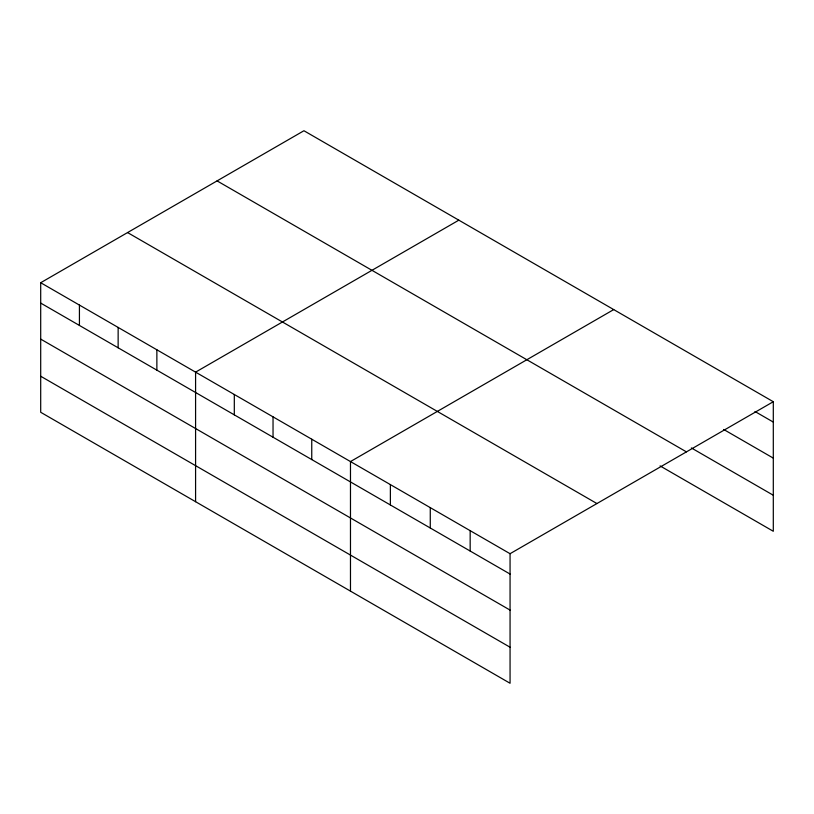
<?xml version="1.0" encoding="UTF-8"?>
<svg xmlns="http://www.w3.org/2000/svg" width="814" height="814" viewBox="0 0 814 814"><rect width="100%" height="100%" fill="white"/><g stroke="black" fill="none" stroke-linecap="round" stroke-linejoin="round"><path stroke-width="1.22" d="M40.7 282.723L510.063 553.703L510.063 683.261L40.7 412.281L40.7 282.723L303.937 130.739L773.3 401.719L773.3 531.277L660.083 465.913M458.831 220.167L195.584 372.14L195.584 501.699M613.715 309.585L350.478 461.569L350.478 591.127M510.063 553.703L773.3 401.719M754.965 411.497L773.3 422.079M723.697 429.477L773.3 458.119M691.351 447.934L773.3 495.248M217.073 180.891L686.426 451.872M127.574 232.57L596.927 503.551M40.7 303.083L510.063 574.063M40.7 339.112L510.063 610.093M40.7 376.241L510.063 647.222M470.166 530.667L470.166 551.027M430.27 507.631L430.27 527.991M390.374 484.605L390.374 504.965M311.752 439.214L311.752 459.574M273.036 416.86L273.036 437.22M234.31 394.495L234.31 414.855M156.868 349.786L156.868 370.146M118.142 327.432L118.142 347.792M79.426 305.077L79.426 325.437"/></g></svg>
